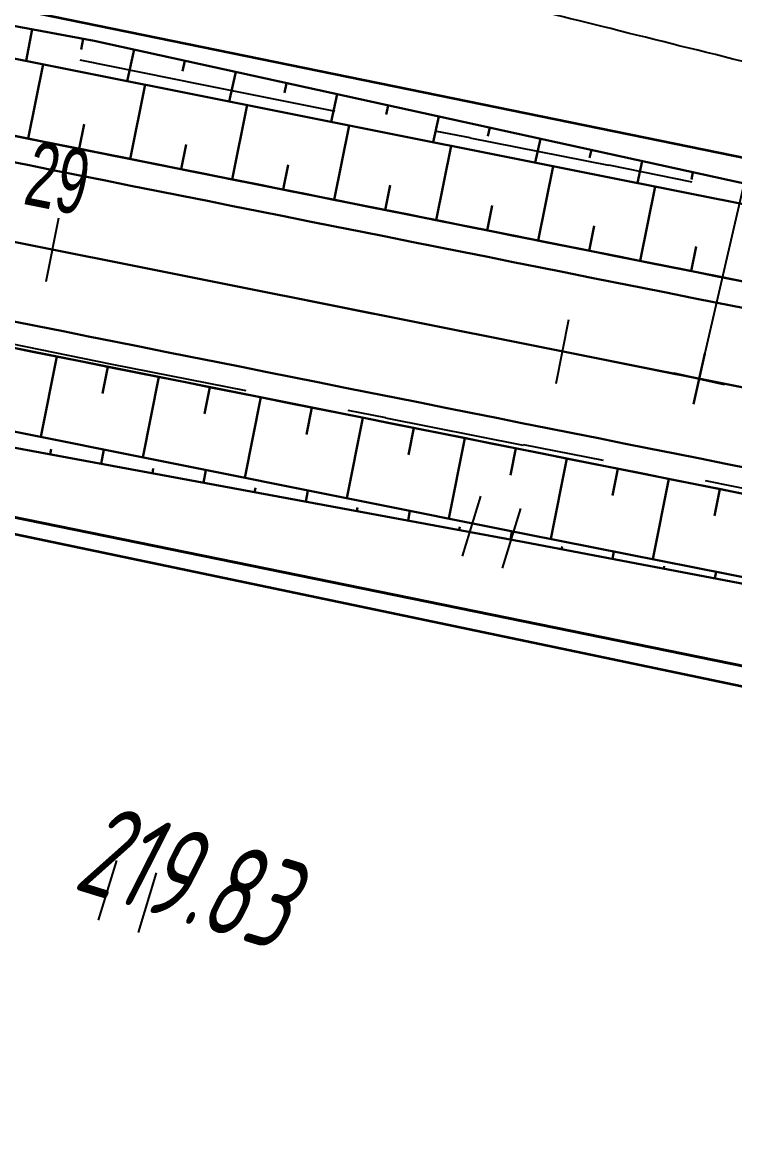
# Model space of a CAD drawing. Header units: millimetres. Extents: x -1799 to 6962, y -1020 to 4121.
# Drawn here: x 943.41 to 970.82, y 3000.51 to 3043.16 of the extents above; entities that cross this region are included whole.
import ezdxf
from ezdxf import colors
from ezdxf.entities.mleader import LeaderData, LeaderLine
from ezdxf.math import Vec2, Vec3

# ---------------------------------------------------------------- set-up
doc = ezdxf.new("R2010")
doc.units = ezdxf.units.MM
doc.linetypes.add('CONTI', pattern=[0])
doc.linetypes.add('STROT', pattern=[1.7, 0.5, -1.2])
for name, color, linetype, lineweight in [('10', 1, 'Continuous', 35), ('КОПИЯ_ОСЬ_13_ОТКОСЫ', 7, 'Continuous', 30), ('КОПИЯ_ОСЬ_ГРАНИЦЫ_ПОЛОС', 7, 'Continuous', 30), ('ОСЬ_ВЕРХ_ПОКРЫТИЯ_ГРАНИЦЫ_ПОЛОС', 7, 'Continuous', 30), ('ОСЬ_ВЕРХ_ПОКРЫТИЯ_ОСЬ', 1, 'Continuous', 30), ('Отметки', 5, 'Continuous', 30)]:
    doc.layers.add(name, color=color, linetype=linetype, lineweight=lineweight)
for name, color, linetype in [('_Ростелеком', 6, 'Continuous'), ('GOR_BDEFAULT', 212, 'CONTI'), ('PI_OTDEFAULT', 172, 'CONTI'), ('SIT_LDEFAULT', 7, 'CONTI'), ('ZAPSKDEFAULT', 7, 'CONTI'), ('КОПИЯ_ОСЬ_ТАНГЕНСЫ', 1, 'Continuous'), ('ОСЬ_ВЕРХ_ПОКРЫТИЯ_ПИКЕТЫ', 1, 'Continuous'), ('ОСЬ_ВЕРХ_ПОКРЫТИЯ_ТАНГЕНСЫ', 1, 'Continuous'), ('разметка', 7, 'Continuous')]:
    doc.layers.add(name, color=color, linetype=linetype)
doc.styles.add('eskd', font='spds.shx', dxfattribs={"width": 1.2, "oblique": 15})
doc.styles.get("Standard").update_dxf_attribs({"font": 'arial.ttf'})
doc.styles.add('STYLE1', font='romand.shx', dxfattribs={"width": 0.9})
doc.styles.add('ГОСТ', font='', dxfattribs={"oblique": 15, "height": 4})
doc.styles.get('ГОСТ').set_extended_font_data('GOST type A')
doc.linetypes.add('кабель_связи_проект.', pattern='A,10,-1,["/",STYLE1,S=3,R=0,X=0,Y=-1.5],-4.1', length=15.1)

# ---------------------------------------------------------------- blocks, each defined once
blk = doc.blocks.new('BL_2011')
at = {"color": 0}
for p, q in [((0, 0), (0, 2.4)), ((1.6, 0), (1.6, 2.4))]:
    blk.add_line(p, q, dxfattribs=at)
blk = doc.blocks.new('_None')
blk = doc.blocks.new('Крест')
at = {"layer": 'Отметки'}
for points in [[(0, 1), (0, -1)], [(-1, 0), (1, 0)]]:
    blk.add_lwpolyline(points, dxfattribs=at)

msp = doc.modelspace()

# ---------------------------------------------------------------- linework, layer by layer
at = {"layer": '10'}
for points in [[(-360.3940356235744, 3343.983480735135), (-65.03403562370477, 3344.8734807348), (87.15596437670501, 3350.8734807348), (108.6359643766864, 3348.193480735098), (148.5759643766305, 3330.113480735024), (255.0959643766491, 3267.823480734986), (280.3259643766305, 3251.413480734837), (314.6459643764629, 3229.093480734539), (366.2559643763325, 3197.31348073521), (410.9159643764815, 3168.513480735396), (446.7359643763139, 3154.31348073521), (486.3459643766491, 3141.693480735098), (517.0159643765746, 3127.883480735508), (586.8459643766491, 3116.463480734651), (604.335964376407, 3112.893480735284), (723.3059643766119, 3088.593480734539), (842.1059643764256, 3064.31348073521), (1030.225964376537, 3025.883480735508), (1104.975964376537, 3010.613480735024)], [(1051.205964376519, 3001.583480734763), (974.5059643763325, 3016.913480734837), (912.2659643765746, 3029.913480734837), (802.7159643762952, 3052.773480735173), (731.245964376556, 3067.833480734763), (636.7759643763511, 3087.133480735508), (493.4559643765188, 3112.213480734651), (494.9859643763139, 3106.723480735359), (485.3159643763884, 3108.343480734539), (431.4659643762952, 3127.803480735433), (399.2859643765933, 3139.153480735061), (370.1459643764629, 3158.463480734651), (256.9559643765188, 3237.543480734726), (178.3259643766305, 3282.643480735284), (135.3159643763884, 3306.773480735173), (116.4659643762952, 3313.343480734539), (93.10596437642562, 3317.06348073521), (-267.6840356236116, 3313.81348073521), (-292.8940356235744, 3314.103480735247), (-344.7340356234254, 3319.753480734688)]]:
    msp.add_lwpolyline(points, dxfattribs=at)
at = {"layer": '_Ростелеком', "linetype": 'кабель_связи_проект.', "lineweight": 40, "ltscale": 0.25}
msp.add_lwpolyline([(493.4811842029831, 3112.575521487196), (557.6835409831929, 3101.612633875956), (635.1283839272601, 3087.421795818408), (695.1710014567743, 3075.203511267354), (745.3445826774205, 3064.915221943905), (777.1910175317698, 3058.434100682301), (806.9050837759951, 3052.19182816), (907.0095179316504, 3031.496213260491), (1005.298825246378, 3011.433074509178), (1187.778510607613, 2973.660002035474)], dxfattribs=at)
at = {"layer": 'GOR_BDEFAULT', "color": 212, "elevation": 220, "flags": 128}
msp.add_lwpolyline([(1029.211700376423, 3051.469216735487), (1028.951700376414, 3051.249215735507), (1028.671700376444, 3050.999215735507), (1028.361700376447, 3050.739212735009), (1028.03170037643, 3050.449212734972), (1027.691700376405, 3050.159211734695), (1027.331700376419, 3049.849213735585), (1026.971700376433, 3049.529213735287), (1026.601700376437, 3049.219216735487), (1026.221700376433, 3048.899216735189), (1025.861700376447, 3048.589211735328), (1025.501700376402, 3048.279213735287), (1025.151700376426, 3047.979210735683), (1024.8117003764, 3047.699212734972), (1024.501700376402, 3047.439217735467), (1024.201700376414, 3047.199212734972), (1023.941700376405, 3046.979210735683), (1023.691700376405, 3046.779213735287), (1023.471700376433, 3046.609215734911), (1023.28170037643, 3046.45921473523), (1023.101700376437, 3046.319214735565), (1022.931700376395, 3046.199212734972), (1022.79170037644, 3046.089211735328), (1022.651700376426, 3045.999215735507), (1022.53170037643, 3045.919213734952), (1022.421700376444, 3045.849213735585), (1022.321700376409, 3045.779213735287), (1022.221700376433, 3045.729210735683), (1022.121700376398, 3045.669213734952), (1022.03170037643, 3045.619217735169), (1021.941700376405, 3045.569214735565), (1021.851700376437, 3045.51921173503), (1021.751700376402, 3045.469216735487), (1021.661700376435, 3045.419213734952), (1021.5617003764, 3045.359215734911), (1021.461700376423, 3045.309212735307), (1021.361700376447, 3045.249215735507), (1021.261700376412, 3045.189217735467), (1021.151700376426, 3045.139214735863), (1021.051700376449, 3045.079216734891), (1020.941700376405, 3045.01921173503), (1020.831700376419, 3044.95921473523), (1020.721700376433, 3044.889214735863), (1020.601700376437, 3044.829216734891), (1020.491700376451, 3044.759217735765), (1020.371700376398, 3044.689217735467), (1020.241700376451, 3044.629212735606), (1020.121700376398, 3044.559212735307), (1020.001700376402, 3044.479210735683), (1019.871700376398, 3044.409211734695), (1019.741700376451, 3044.339211735328), (1019.611700376447, 3044.26921173503), (1019.471700376433, 3044.199212734972), (1019.341700376428, 3044.129212735606), (1019.201700376414, 3044.069214735565), (1019.0617003764, 3043.999215735507), (1018.921700376444, 3043.939217735467), (1018.771700376421, 3043.879212735606), (1018.631700376407, 3043.819214735565), (1018.481700376442, 3043.76921173503), (1018.331700376419, 3043.719216735487), (1018.181700376395, 3043.679215735209), (1018.03170037643, 3043.639214735863), (1017.881700376407, 3043.599213735585), (1017.721700376433, 3043.569214735565), (1017.571700376409, 3043.539216734854), (1017.411700376435, 3043.509217735765), (1017.251700376402, 3043.479210735683), (1017.091700376428, 3043.45921473523), (1016.921700376444, 3043.439217735467), (1016.751700376402, 3043.419213734952), (1016.591700376428, 3043.399216735189), (1016.421700376444, 3043.379212735606), (1016.241700376451, 3043.359215734911), (1016.071700376409, 3043.339211735328), (1015.891700376416, 3043.319214735565), (1015.721700376433, 3043.299218735111), (1015.53170037643, 3043.279213735287), (1015.351700376437, 3043.259217735765), (1015.171700376444, 3043.239212735009), (1014.981700376442, 3043.219216735487), (1014.79170037644, 3043.199212734972), (1014.601700376437, 3043.179215735209), (1014.411700376435, 3043.159211734695), (1014.211700376423, 3043.139214735863), (1014.011700376412, 3043.109215734911), (1013.8117003764, 3043.089211735328), (1013.611700376447, 3043.069214735565), (1013.401700376426, 3043.039216734854), (1013.201700376414, 3043.01921173503), (1012.991700376451, 3042.999215735507), (1012.78170037643, 3042.969216735487), (1012.5617003764, 3042.949212734972), (1012.341700376428, 3042.929215735209), (1012.131700376407, 3042.899216735189), (1011.901700376426, 3042.879212735606), (1011.681700376395, 3042.849213735585), (1011.451700376414, 3042.829216734891), (1011.221700376433, 3042.799218735111), (1010.991700376451, 3042.779213735287), (1010.761700376412, 3042.749215735507), (1010.521700376421, 3042.719216735487), (1010.28170037643, 3042.699212734972), (1010.03170037643, 3042.669213734952), (1009.79170037644, 3042.639214735863), (1009.53170037643, 3042.609215734911), (1009.28170037643, 3042.579216734891), (1009.021700376421, 3042.549218735111), (1008.761700376412, 3042.51921173503), (1008.481700376442, 3042.479210735683), (1008.201700376414, 3042.439217735467), (1007.901700376426, 3042.389214735863), (1007.591700376428, 3042.339211735328), (1007.271700376421, 3042.279213735287), (1006.931700376395, 3042.219216735487), (1006.571700376409, 3042.149216735189), (1006.191700376405, 3042.059212735307), (1005.79170037644, 3041.969216735487), (1005.361700376447, 3041.869217735169), (1004.911700376435, 3041.749215735507), (1004.431700376395, 3041.629212735606), (1003.931700376395, 3041.489212735009), (1003.401700376426, 3041.339211735328), (1002.851700376437, 3041.179215735209), (1002.28170037643, 3041.009217735765), (1001.701700376414, 3040.839211735328), (1001.121700376398, 3040.669213734952), (1000.521700376421, 3040.489212735009), (999.9317003763954, 3040.309212735307), (999.3317003764187, 3040.139214735863), (998.7517003764024, 3039.969216735487), (998.1717003764443, 3039.799218735111), (997.6117003764466, 3039.649216735189), (997.0717003764094, 3039.499215735507), (996.5517003764489, 3039.369217735169), (996.0517003764489, 3039.239212735009), (995.591700376428, 3039.139214735863), (995.1517003764257, 3039.049218735111), (994.7417003764513, 3038.969216735487), (994.3517003764373, 3038.909211734695), (993.981700376442, 3038.849213735585), (993.6417003764163, 3038.809212735307), (993.3117003764, 3038.76921173503), (992.9917003764513, 3038.749215735507), (992.6917003764047, 3038.729210735683), (992.4017003764257, 3038.719216735487), (992.1217003763977, 3038.70921473523), (991.841700376428, 3038.70921473523), (991.5717003764094, 3038.70921473523), (991.3117003764, 3038.719216735487), (991.0417003764396, 3038.719216735487), (990.771700376421, 3038.729210735683), (990.5017003764024, 3038.729210735683), (990.231700376442, 3038.739212735009), (989.9617003764233, 3038.739212735009), (989.6917003764047, 3038.749215735507), (989.411700376435, 3038.749215735507), (989.131700376407, 3038.759217735765), (988.8617003764466, 3038.76921173503), (988.5817003764187, 3038.76921173503), (988.3017003764489, 3038.779213735287), (988.0117003764117, 3038.789216734854), (987.731700376442, 3038.789216734854), (987.4417003764047, 3038.799218735111), (987.1517003764257, 3038.809212735307), (986.8717003763977, 3038.819214735565), (986.5717003764094, 3038.829216734891), (986.2817003764303, 3038.839211735328), (985.9917003764513, 3038.849213735585), (985.6917003764047, 3038.859215734911), (985.4017003764257, 3038.869217735169), (985.1017003764373, 3038.879212735606), (984.8017003764489, 3038.899216735189), (984.5017003764024, 3038.909211734695), (984.201700376414, 3038.929215735209), (983.9017003764257, 3038.949212734972), (983.591700376428, 3038.979210735683), (983.2917003764396, 3039.009217735765), (982.981700376442, 3039.039216734854), (982.6817003763954, 3039.069214735565), (982.3717003763977, 3039.109215734911), (982.0617003764, 3039.149216735189), (981.7517003764024, 3039.199212734972), (981.4417003764047, 3039.249215735507), (981.131700376407, 3039.299218735111), (980.8117003764, 3039.359215734911), (980.5017003764024, 3039.419213734952), (980.1917003764047, 3039.479210735683), (979.8717003763977, 3039.549218735111), (979.5517003764489, 3039.609215734911), (979.2417003764513, 3039.679215735209), (978.9217003764443, 3039.749215735507), (978.6017003764373, 3039.829216734891), (978.2817003764303, 3039.899216735189), (977.9617003764233, 3039.969216735487), (977.6417003764163, 3040.049218735111), (977.3217003764094, 3040.129212735606), (976.9917003764513, 3040.199212734972), (976.6717003764443, 3040.279213735287), (976.3517003764373, 3040.359215734911), (976.021700376421, 3040.439217735467), (975.701700376414, 3040.51921173503), (975.3717003763977, 3040.599213735585), (975.0417003764396, 3040.679215735209), (974.7117003764233, 3040.759217735765), (974.3917003764163, 3040.839211735328), (974.0617003764, 3040.919213734952), (973.731700376442, 3040.999215735507), (973.4017003764257, 3041.079216734891), (973.0717003764094, 3041.159211734695), (972.731700376442, 3041.249215735507), (972.4017003764257, 3041.329216734891), (972.0717003764094, 3041.409211734695), (971.7417003764513, 3041.489212735009), (971.4017003764257, 3041.579216734891), (971.0717003764094, 3041.659211734695), (970.7417003764513, 3041.739212735009), (970.4017003764257, 3041.829216734891), (970.0717003764094, 3041.909211734695), (969.731700376442, 3041.989212735009), (969.3917003764163, 3042.079216734891), (969.0617003764, 3042.159211734695), (968.7217003764326, 3042.239212735009), (968.3917003764163, 3042.329216734891), (968.0517003764489, 3042.409211734695), (967.7117003764233, 3042.489212735009), (967.381700376407, 3042.579216734891), (967.0417003764396, 3042.659211734695), (966.7117003764233, 3042.739212735009), (966.3717003763977, 3042.829216734891), (966.0517003764489, 3042.909211734695), (965.7217003764326, 3042.989212735009), (965.411700376435, 3043.069214735565), (965.1017003764373, 3043.139214735863), (964.7917003764396, 3043.219216735487), (964.5017003764024, 3043.289216734854), (964.2117003764233, 3043.359215734911), (963.9417003764047, 3043.429215735209), (963.6817003763954, 3043.489212735009), (963.4317003763954, 3043.549218735111), (963.1917003764047, 3043.599213735585), (962.9717003764326, 3043.649216735189), (962.7617003764117, 3043.699212734972), (962.5617003764, 3043.749215735507), (962.3717003763977, 3043.789216734854), (962.1917003764047, 3043.829216734891), (962.0117003764117, 3043.869217735169), (961.841700376428, 3043.909211734695), (961.661700376435, 3043.939217735467), (961.4917003764513, 3043.979210735683), (961.3117003764, 3044.01921173503), (961.131700376407, 3044.059212735307), (960.9417003764047, 3044.099213735585), (960.7417003764513, 3044.139214735863), (960.5417003764396, 3044.189217735467), (960.3217003764094, 3044.239212735009), (960.091700376428, 3044.299218735111), (959.841700376428, 3044.349213735585), (959.591700376428, 3044.409211734695), (959.3217003764094, 3044.479210735683), (959.0417003764396, 3044.549218735111), (958.7517003764024, 3044.619217735169), (958.4617003764233, 3044.689217735467), (958.1517003764257, 3044.759217735765), (957.841700376428, 3044.839211735328), (957.5317003764303, 3044.919213734952), (957.2117003764233, 3044.989212735009), (956.8917003764163, 3045.069214735565), (956.5717003764094, 3045.149216735189), (956.2417003764513, 3045.229210735683), (955.9217003764443, 3045.309212735307), (955.591700376428, 3045.399216735189), (955.271700376421, 3045.479210735683), (954.9417003764047, 3045.559212735307), (954.6217003763977, 3045.629212735606), (954.3017003764489, 3045.70921473523), (953.981700376442, 3045.789216734854), (953.661700376435, 3045.869217735169), (953.341700376428, 3045.949212734972), (953.0317003764303, 3046.029213735287), (952.7117003764233, 3046.099213735585), (952.3917003764163, 3046.179215735209), (952.0817003764187, 3046.249215735507), (951.771700376421, 3046.329216734891), (951.451700376414, 3046.399216735189), (951.1417003764163, 3046.479210735683), (950.8317003764187, 3046.549218735111), (950.521700376421, 3046.619217735169), (950.2217003764326, 3046.689217735467), (949.911700376435, 3046.759217735765), (949.6117003764466, 3046.829216734891), (949.3017003764489, 3046.899216735189), (949.0017003764024, 3046.979210735683), (948.701700376414, 3047.049218735111), (948.4017003764257, 3047.119217735169), (948.1017003764373, 3047.189217735467), (947.8117003764, 3047.259217735765), (947.5117003764117, 3047.339211735328), (947.2217003764326, 3047.409211734695), (946.9217003764443, 3047.489212735009), (946.631700376407, 3047.569214735565), (946.341700376428, 3047.649216735189), (946.0517003764489, 3047.729210735683), (945.771700376421, 3047.809212735307), (945.481700376442, 3047.899216735189), (945.201700376414, 3047.979210735683), (944.911700376435, 3048.069214735565), (944.631700376407, 3048.159211734695), (944.3517003764373, 3048.239212735009), (944.0717003764094, 3048.329216734891), (943.7917003764396, 3048.419213734952), (943.5117003764117, 3048.509217735765), (943.2417003764513, 3048.589211735328), (942.9617003764233, 3048.679215735209), (942.6917003764047, 3048.76921173503), (942.411700376435, 3048.859215734911), (942.1417003764163, 3048.939217735467), (941.8717003763977, 3049.029213735287), (941.6017003764373, 3049.109215734911), (941.3317003764187, 3049.199212734972), (941.0617003764, 3049.279213735287), (940.7917003764396, 3049.359215734911), (940.5317003764303, 3049.439217735467), (940.2617003764117, 3049.529213735287), (939.9917003764513, 3049.609215734911), (939.731700376442, 3049.689217735467), (939.4717003764326, 3049.76921173503), (939.201700376414, 3049.849213735585), (938.9417003764047, 3049.929215735209), (938.6817003763954, 3050.009217735765), (938.4217003764443, 3050.079216734891), (938.161700376435, 3050.159211734695), (937.911700376435, 3050.239212735009), (937.6517003764257, 3050.319214735565), (937.3917003764163, 3050.389214735863), (937.1417003764163, 3050.469216735487), (936.881700376407, 3050.549218735111), (936.631700376407, 3050.619217735169), (936.381700376407, 3050.699212734972), (936.1217003763977, 3050.779213735287), (935.8717003763977, 3050.849213735585), (935.6217003763977, 3050.929215735209), (935.3717003763977, 3050.999215735507), (935.1217003763977, 3051.069214735565), (934.8717003763977, 3051.149216735189), (934.631700376407, 3051.219216735487), (934.381700376407, 3051.289216734854), (934.131700376407, 3051.359215734911), (933.8917003764163, 3051.429215735209), (933.6417003764163, 3051.499215735507), (933.4017003764257, 3051.569214735565), (933.1517003764257, 3051.639214735863), (932.911700376435, 3051.70921473523), (932.661700376435, 3051.76921173503), (932.411700376435, 3051.829216734891), (932.1717003764443, 3051.889214735863), (931.9217003764443, 3051.949212734972), (931.6717003764443, 3051.999215735507), (931.4217003764443, 3052.059212735307), (931.1717003764443, 3052.109215734911), (930.9217003764443, 3052.149216735189), (930.6717003764443, 3052.199212734972), (930.411700376435, 3052.239212735009), (930.161700376435, 3052.279213735287), (929.9017003764257, 3052.319214735565), (929.6517003764257, 3052.349213735585), (929.3917003764163, 3052.389214735863), (929.131700376407, 3052.419213734952), (928.8717003763977, 3052.449212734972), (928.6117003764466, 3052.489212735009), (928.341700376428, 3052.51921173503), (928.0817003764187, 3052.559212735307), (927.8117003764, 3052.599213735585), (927.5517003764489, 3052.639214735863), (927.2817003764303, 3052.679215735209), (927.0117003764117, 3052.719216735487), (926.7517003764024, 3052.76921173503), (926.481700376442, 3052.819214735565), (926.2117003764233, 3052.869217735169), (925.9417003764047, 3052.929215735209), (925.661700376435, 3052.989212735009), (925.3917003764163, 3053.049218735111), (925.1217003763977, 3053.109215734911), (924.8517003764373, 3053.179215735209), (924.5817003764187, 3053.239212735009), (924.3117003764, 3053.309212735307), (924.0417003764396, 3053.379212735606), (923.7617003764117, 3053.439217735467), (923.4917003764513, 3053.509217735765), (923.2217003764326, 3053.579216734891), (922.951700376414, 3053.649216735189), (922.6917003764047, 3053.719216735487), (922.4217003764443, 3053.789216734854), (922.1517003764257, 3053.849213735585), (921.8917003764163, 3053.919213734952), (921.6217003763977, 3053.989212735009), (921.3617003764466, 3054.059212735307), (921.091700376428, 3054.119217735169), (920.8317003764187, 3054.189217735467), (920.5717003764094, 3054.259217735765), (920.3117003764, 3054.329216734891), (920.0517003764489, 3054.389214735863), (919.7917003764396, 3054.45921473523), (919.5317003764303, 3054.51921173503), (919.271700376421, 3054.589211735328), (919.0117003764117, 3054.659211734695), (918.7617003764117, 3054.719216735487), (918.5017003764024, 3054.789216734854), (918.2417003764513, 3054.859215734911), (917.9917003764513, 3054.919213734952), (917.731700376442, 3054.979210735683), (917.481700376442, 3055.049218735111), (917.231700376442, 3055.109215734911), (916.9717003764326, 3055.169213734952), (916.7217003764326, 3055.229210735683), (916.4617003764233, 3055.289216734854), (916.2117003764233, 3055.349213735585), (915.951700376414, 3055.409211734695), (915.701700376414, 3055.45921473523), (915.4417003764047, 3055.509217735765), (915.1817003763954, 3055.569214735565), (914.9217003764443, 3055.609215734911), (914.661700376435, 3055.659211734695), (914.4017003764257, 3055.699212734972), (914.1417003764163, 3055.749215735507), (913.881700376407, 3055.789216734854), (913.6217003763977, 3055.829216734891), (913.3517003764373, 3055.869217735169), (913.091700376428, 3055.899216735189), (912.8217003764094, 3055.939217735467), (912.5517003764489, 3055.979210735683), (912.2917003764396, 3056.009217735765), (912.021700376421, 3056.039216734854), (911.7417003764513, 3056.079216734891), (911.4717003764326, 3056.109215734911), (911.201700376414, 3056.139214735863), (910.9217003764443, 3056.179215735209), (910.6517003764257, 3056.20921473523), (910.3717003763977, 3056.239212735009), (910.091700376428, 3056.279213735287), (909.8117003764, 3056.309212735307), (909.5317003764303, 3056.349213735585), (909.2417003764513, 3056.379212735606), (908.9617003764233, 3056.409211734695), (908.6717003764443, 3056.449212734972), (908.381700376407, 3056.479210735683), (908.1017003764373, 3056.509217735765), (907.8117003764, 3056.549218735111), (907.5117003764117, 3056.579216734891), (907.2217003764326, 3056.619217735169), (906.9317003763954, 3056.649216735189), (906.631700376407, 3056.689217735467), (906.341700376428, 3056.719216735487), (906.0417003764396, 3056.759217735765), (905.7417003764513, 3056.799218735111), (905.4317003763954, 3056.839211735328), (905.1217003763977, 3056.889214735863), (904.8117003764, 3056.929215735209), (904.4917003764513, 3056.989212735009), (904.1717003764443, 3057.039216734854), (903.841700376428, 3057.109215734911), (903.5117003764117, 3057.169213734952), (903.1717003764443, 3057.249215735507), (902.8217003764094, 3057.329216734891), (902.4617003764233, 3057.419213734952), (902.091700376428, 3057.509217735765), (901.7217003764326, 3057.619217735169), (901.341700376428, 3057.729210735683), (900.951700376414, 3057.849213735585), (900.5617003764, 3057.979210735683), (900.1717003764443, 3058.099213735585), (899.771700376421, 3058.229210735683), (899.381700376407, 3058.359215734911), (898.981700376442, 3058.499215735507), (898.591700376428, 3058.629212735606), (898.2117003764233, 3058.749215735507), (897.8217003764094, 3058.879212735606), (897.451700376414, 3058.999215735507), (897.0817003764187, 3059.109215734911), (896.731700376442, 3059.20921473523), (896.381700376407, 3059.309212735307), (896.0517003764489, 3059.399216735189), (895.731700376442, 3059.469216735487), (895.4217003764443, 3059.539216734854), (895.1217003763977, 3059.599213735585), (894.8317003764187, 3059.659211734695), (894.5517003764489, 3059.699212734972), (894.2817003764303, 3059.739212735009), (894.0117003764117, 3059.779213735287), (893.7517003764024, 3059.809212735307), (893.4917003764513, 3059.839211735328), (893.231700376442, 3059.859215734911), (892.981700376442, 3059.879212735606), (892.731700376442, 3059.899216735189), (892.481700376442, 3059.919213734952), (892.231700376442, 3059.939217735467), (891.981700376442, 3059.949212734972), (891.731700376442, 3059.969216735487), (891.481700376442, 3059.989212735009), (891.2217003764326, 3060.009217735765), (890.9717003764326, 3060.029213735287), (890.7117003764233, 3060.039216734854), (890.451700376414, 3060.059212735307), (890.201700376414, 3060.079216734891), (889.9417003764047, 3060.099213735585), (889.6817003763954, 3060.119217735169), (889.411700376435, 3060.139214735863), (889.1517003764257, 3060.149216735189), (888.8917003764163, 3060.169213734952), (888.6217003763977, 3060.189217735467), (888.3617003764466, 3060.20921473523), (888.091700376428, 3060.229210735683), (887.8317003764187, 3060.249215735507), (887.5617003764, 3060.26921173503), (887.2917003764396, 3060.289216734854), (887.021700376421, 3060.309212735307), (886.7517003764024, 3060.329216734891), (886.4717003764326, 3060.349213735585), (886.201700376414, 3060.369217735169), (885.9317003763954, 3060.389214735863), (885.6517003764257, 3060.409211734695), (885.3717003763977, 3060.429215735209), (885.1017003764373, 3060.449212734972), (884.8217003764094, 3060.469216735487), (884.5417003764396, 3060.489212735009), (884.2617003764117, 3060.509217735765), (883.981700376442, 3060.529213735287), (883.701700376414, 3060.559212735307), (883.4217003764443, 3060.579216734891), (883.131700376407, 3060.599213735585), (882.8517003764373, 3060.629212735606), (882.5717003764094, 3060.659211734695), (882.2917003764396, 3060.699212734972), (882.0117003764117, 3060.729210735683), (881.7417003764513, 3060.779213735287), (881.4617003764233, 3060.829216734891), (881.1917003764047, 3060.879212735606), (880.911700376435, 3060.939217735467), (880.6517003764257, 3061.009217735765), (880.381700376407, 3061.089211735328), (880.1217003763977, 3061.179215735209), (879.8617003764466, 3061.26921173503), (879.6017003764373, 3061.369217735169), (879.3517003764373, 3061.479210735683), (879.1017003764373, 3061.599213735585), (878.8517003764373, 3061.719216735487), (878.6117003764466, 3061.849213735585), (878.3717003763977, 3061.989212735009), (878.131700376407, 3062.119217735169), (877.9017003764257, 3062.26921173503), (877.6717003764443, 3062.409211734695), (877.4417003764047, 3062.549218735111), (877.2217003764326, 3062.699212734972), (877.0017003764024, 3062.839211735328), (876.7817003764303, 3062.989212735009), (876.5717003764094, 3063.129212735606), (876.3617003764466, 3063.279213735287), (876.1517003764257, 3063.419213734952), (875.951700376414, 3063.549218735111), (875.7517003764024, 3063.689217735467), (875.5517003764489, 3063.819214735565), (875.3617003764466, 3063.949212734972), (875.161700376435, 3064.079216734891), (874.9717003764326, 3064.20921473523), (874.7917003764396, 3064.339211735328), (874.6017003764373, 3064.45921473523), (874.4217003764443, 3064.579216734891), (874.2417003764513, 3064.699212734972), (874.0717003764094, 3064.819214735565), (873.8917003764163, 3064.939217735467), (873.7217003764326, 3065.059212735307), (873.5517003764489, 3065.169213734952), (873.381700376407, 3065.279213735287), (873.2117003764233, 3065.399216735189), (873.021700376421, 3065.51921173503), (872.8217003764094, 3065.649216735189), (872.591700376428, 3065.779213735287), (872.3517003764373, 3065.919213734952), (872.0817003764187, 3066.079216734891), (871.771700376421, 3066.239212735009), (871.4317003763954, 3066.429215735209), (871.0517003764489, 3066.629212735606), (870.631700376407, 3066.839211735328), (870.1517003764257, 3067.079216734891), (869.631700376407, 3067.339211735328), (869.0417003764396, 3067.629212735606), (868.4017003764257, 3067.939217735467), (867.701700376414, 3068.26921173503), (866.9617003764233, 3068.619217735169), (866.1817003763954, 3068.989212735009), (865.3717003763977, 3069.369217735169), (864.5417003764396, 3069.759217735765), (863.701700376414, 3070.149216735189), (862.8517003764373, 3070.539216734854), (862.0117003764117, 3070.939217735467), (861.1817003763954, 3071.319214735565), (860.3717003763977, 3071.699212734972), (859.591700376428, 3072.059212735307), (858.841700376428, 3072.409211734695), (858.1517003764257, 3072.729210735683), (857.5017003764024, 3073.039216734854), (856.911700376435, 3073.309212735307), (856.3917003764163, 3073.559212735307), (855.911700376435, 3073.789216734854), (855.4917003764513, 3073.999215735507), (855.1117003764466, 3074.179215735209), (854.771700376421, 3074.349213735585), (854.4717003764326, 3074.499215735507), (854.2117003764233, 3074.629212735606), (853.9717003764326, 3074.749215735507), (853.7617003764117, 3074.859215734911), (853.5817003764187, 3074.95921473523), (853.411700376435, 3075.049218735111), (853.2617003764117, 3075.129212735606), (853.1117003764466, 3075.20921473523), (852.981700376442, 3075.289216734854), (852.841700376428, 3075.359215734911), (852.7117003764233, 3075.429215735209), (852.591700376428, 3075.499215735507), (852.4617003764233, 3075.569214735565), (852.341700376428, 3075.639214735863), (852.2217003764326, 3075.70921473523), (852.1017003764373, 3075.779213735287), (851.9917003764513, 3075.839211735328), (851.8717003763977, 3075.899216735189), (851.7617003764117, 3075.969216735487), (851.6517003764257, 3076.029213735287), (851.5517003764489, 3076.089211735328), (851.4417003764047, 3076.139214735863), (851.341700376428, 3076.199212734972), (851.2417003764513, 3076.259217735765), (851.1417003764163, 3076.309212735307), (851.0417003764396, 3076.369217735169), (850.951700376414, 3076.419213734952), (850.8517003764373, 3076.469216735487), (850.7517003764024, 3076.51921173503), (850.661700376435, 3076.569214735565), (850.5617003764, 3076.619217735169), (850.4617003764233, 3076.669213734952), (850.3617003764466, 3076.70921473523), (850.2517003764024, 3076.759217735765), (850.1417003764163, 3076.799218735111), (850.0317003764303, 3076.839211735328), (849.911700376435, 3076.879212735606), (849.7917003764396, 3076.919213734952), (849.661700376435, 3076.95921473523), (849.5317003764303, 3076.999215735507), (849.381700376407, 3077.029213735287), (849.2217003764326, 3077.069214735565), (849.0317003764303, 3077.119217735169), (848.8217003764094, 3077.169213734952), (848.5617003764, 3077.229210735683), (848.271700376421, 3077.299218735111), (847.9317003763954, 3077.389214735863), (847.5417003764396, 3077.489212735009), (847.091700376428, 3077.609215734911), (846.5817003764187, 3077.749215735507), (846.0017003764024, 3077.909211734695), (845.341700376428, 3078.099213735585), (844.6017003764373, 3078.309212735307), (843.771700376421, 3078.549218735111)], dxfattribs=at)
at = {"layer": 'SIT_LDEFAULT', "color": 7}
for p, q in [((950.3317003764187, 3040.749215735507), (945.6417003764163, 3041.699212734972)), ((955.4017003764257, 3039.739212735009), (950.3317003764187, 3040.749215735507)), ((955.4417003764047, 3039.729210735683), (955.4017003764257, 3039.739212735009)), ((960.6417003764163, 3038.70921473523), (959.3617003764466, 3038.95921473523)), ((965.9717003764326, 3037.649216735189), (960.6417003764163, 3038.699212734972)), ((969.1817003763954, 3037.009217735765), (965.9717003764326, 3037.659211734695)), ((942.201700376414, 3030.95921473523), (946.8617003764466, 3030.01921173503)), ((946.8617003764466, 3030.01921173503), (952.0117003764117, 3028.999215735507)), ((955.9417003764047, 3028.239212735009), (957.381700376407, 3027.95921473523)), ((957.381700376407, 3027.949212734972), (962.6817003763954, 3026.899216735189)), ((962.6817003763954, 3026.919213734952), (965.7517003764024, 3026.319214735565)), ((969.6817003763954, 3025.539216734854), (973.161700376435, 3024.839211735328))]:
    msp.add_line(p, q, dxfattribs=at)
at = {"layer": 'КОПИЯ_ОСЬ_13_ОТКОСЫ'}
for points in [[(520.0653877428067, 3126.206670750317), (534.0077705553067, 3123.146429051098), (534.6918525865567, 3122.998479832348), (544.4774971178067, 3120.936590183911), (553.5824775865567, 3119.040227879223), (573.1791572740567, 3115.042913426098), (592.7973213365567, 3111.153448094067), (671.3224678209317, 3095.858465183911), (730.1769600084317, 3084.189153660473), (788.9923896959317, 3072.324712742505), (808.6273994615567, 3068.519597996411), (828.2555732896817, 3064.680120457348), (965.5485420396817, 3037.283330906567), (985.1554756334317, 3033.337041844067), (1004.739948289682, 3029.278936375317), (1024.352497117807, 3025.361028660473), (1044.014606492807, 3021.691228855786)], [(520.0655502244863, 3126.206699765672), (534.0076888963613, 3123.146397031297), (534.6918929979238, 3122.998508847703), (544.4776595994863, 3120.936619199266), (553.5825179979238, 3119.040256894578), (573.1791976854238, 3115.042942441453), (592.7973617479238, 3111.153477109422), (671.3226303026113, 3095.858494199266), (730.1768783494863, 3084.189182675828), (788.9923080369863, 3072.324680722703), (808.6273178026113, 3068.51956597661), (828.2554916307363, 3064.680149472703), (965.5487045213613, 3037.283359921922), (985.1555160447988, 3033.337009824266), (1004.739988701049, 3029.278904355516), (1024.352415458861, 3025.361057675828), (1044.014524833861, 3021.691257871141)], [(523.4262275865567, 3122.709966648755), (534.1881904771817, 3120.47730063313), (1129.352252977182, 3001.581365574536)], [(522.3180540245176, 3114.697823174683), (1120.309509102643, 2995.231819756714)], [(526.9541103197062, 3109.806471138646), (536.8031551195108, 3108.04428699558), (541.7209789110148, 3107.137235909154), (550.8629314256632, 3105.426227837254), (570.5067760301554, 3101.665241509129), (590.1288768602335, 3097.795404701878), (668.5655528856241, 3082.057171135594), (805.8849803758585, 3054.791801720311), (825.5090343309366, 3050.931770592381), (962.7918102098429, 3023.483024864842), (982.4102184129679, 3019.594558983495), (992.2330333543741, 3017.718986778905), (1002.050904448124, 3015.817878990819), (1021.681458647343, 3011.990211754491), (1041.335450346562, 3008.280212670018)], [(730.3218978807363, 3084.914829648485), (789.1166976854238, 3072.947361386766), (808.7475570604238, 3069.121677793016), (848.0319808885488, 3061.58304253911), (867.6955551072988, 3057.921116269578), (887.3153060838613, 3054.039463437547), (906.8793929979238, 3049.879368222703), (926.5197738572988, 3046.100742734422), (946.1833480760488, 3042.438816464891), (985.2618392869863, 3033.869541562547), (1004.841184990111, 3029.785923398485), (1024.437132255736, 3025.784641660203), (1044.092893974486, 3022.083469785203)], [(766.5299083543741, 3061.976440697362), (786.1896068407023, 3058.294883995702), (805.7145702196085, 3053.938659935643), (815.5303050828898, 3052.027527123143), (825.3417369676554, 3050.09431484287), (844.9601146532023, 3046.205848961522), (884.1716014696085, 3038.302414208104), (903.7649242235148, 3034.288421898534), (913.582368071171, 3032.384857445409), (933.231049711796, 3028.647888451268), (943.061616118046, 3026.811554222752), (962.7293712449991, 3023.170204430272), (972.5541393114054, 3021.304687767674), (982.3745738817179, 3019.416084557225), (1002.010560209843, 3015.61586788242), (1021.630128080937, 3011.733284264256), (1041.292603666874, 3008.065460472752)], [(943.7947982713613, 3042.883640683641), (943.5687240526113, 3041.66946832036)], [(945.7609847947988, 3042.517429746141), (945.6856674119863, 3042.112705625047)], [(947.7172836229238, 3042.102451718797), (947.4523910447988, 3040.894443906297)], [(949.6708969041738, 3041.674045957078), (949.5826400682363, 3041.271397031297)], [(943.6459541490567, 3038.67993735188), (944.2172432115567, 3041.540044773755)], [(951.6245101854238, 3041.24564019536), (951.3758529588613, 3040.111545957078)], [(947.5683174303067, 3037.896368015942), (948.1398506334317, 3040.757268894848)], [(953.5781234666738, 3040.817234433641), (953.4951156541738, 3040.439243710985)], [(955.5316146776113, 3040.388889707078), (955.2991928026113, 3039.32864800786)], [(951.4909248521817, 3037.112737644848), (952.0624580553067, 3039.974493015942)], [(957.4852279588613, 3039.96048394536), (957.4077133104238, 3039.607090390672)], [(959.4388412401113, 3039.532078183641), (959.2225326463613, 3038.545750058641)], [(945.6071357896817, 3038.288152683911), (945.7975654771817, 3039.241521824536)], [(955.4132881334317, 3036.329168308911), (955.9853096178067, 3039.191717137036)], [(961.3924545213613, 3039.103733457078), (961.3203109666738, 3038.77493707036)], [(963.3459457322988, 3038.67532769536), (963.1458724901113, 3037.762852109422)], [(949.5294990709317, 3037.504583347973), (949.7201728990567, 3038.458196629223)], [(959.3358955553067, 3035.545537937817), (959.9079170396817, 3038.409002293286)], [(965.2995590135488, 3038.246921933641), (965.2329086229238, 3037.942783750047)], [(967.2531722947988, 3037.818516171922), (967.0687240526113, 3036.977390683641)], [(953.4521064928067, 3036.72095297688), (953.6425361803067, 3037.674871433911)], [(963.2582588365567, 3034.76196860188), (963.8305244615567, 3037.62622641438)], [(969.2067855760488, 3037.39017144536), (969.1452621385488, 3037.109775937547)], [(957.3744697740567, 3035.937383640942), (957.5651436021817, 3036.891546238598)], [(967.1808662584317, 3033.978399265942), (967.7523994615567, 3036.839788426098)], [(961.2970771959317, 3035.153753269848), (961.4877510240567, 3036.108221043286)], [(965.2196846178067, 3034.370183933911), (965.4103584459317, 3035.324895847973)], [(969.1420478990567, 3033.586553562817), (969.3327217271817, 3034.540410984692)], [(944.7457883995176, 3030.305733330933), (944.1283567588926, 3027.214668877808)], [(946.7069700401426, 3029.913887627808), (946.5011594932676, 3028.883553155151)], [(948.6683958213926, 3029.522102959839), (948.0507200401426, 3026.430428155151)], [(950.6295774620176, 3029.130257256714), (950.4237669151426, 3028.099739678589)], [(952.5907591026426, 3028.738472588745), (951.9730833213926, 3025.646187432495)], [(954.5521848838926, 3028.34662688562), (954.3461301963926, 3027.31586516687)], [(956.5133665245176, 3027.954842217651), (955.8954466026426, 3024.861946709839)], [(958.4745481651426, 3027.562996514526), (958.2684934776426, 3026.532051690308)], [(960.4357298057676, 3027.171211846558), (959.8178098838926, 3024.077644952026)], [(944.4865123582804, 3026.547745018651), (944.5236827684366, 3026.748436241795)], [(946.4530956102335, 3026.183647423436), (946.5541698289835, 3026.729629784276)], [(962.3971555870176, 3026.779366143433), (962.1911008995176, 3025.748177178589)], [(964.3583372276426, 3026.387581475464), (963.7404173057676, 3023.294991143433)], [(948.4196788621866, 3025.819549828221), (948.4533702684366, 3026.00154140537)], [(950.3862621141398, 3025.455452233006), (950.4769603563273, 3025.94530513828)], [(966.3195188682676, 3025.995735772339), (966.1137083213926, 3024.964913018433)], [(968.2807005088926, 3025.60395110437), (967.6642454307676, 3022.517281182495)], [(952.3528453660929, 3025.091347008397), (952.3830577684366, 3025.254631310155)], [(954.3193981004679, 3024.727249413182), (954.3997203660929, 3025.160972862889)], [(970.2421262901426, 3025.212105401245), (970.0365598838926, 3024.183235772339)], [(956.285981352421, 3024.363151817967), (956.3127452684366, 3024.507728844334)], [(958.2525646043741, 3023.999054222752), (958.3224803758585, 3024.376640587499)], [(960.2191478563273, 3023.634956627538), (960.2424632860148, 3023.76081874912)], [(962.1857311082804, 3023.270851402928), (962.2452403856241, 3023.592315941502)], [(964.1513683153116, 3022.90168026035), (964.1715709520304, 3023.008758812596)], [(966.1164562059366, 3022.529770165135), (966.1702281785929, 3022.813415795018)], [(968.0814220262491, 3022.156929283788), (968.0993663621866, 3022.251472740819)], [(970.0462047410929, 3021.783172875096), (970.0942394090616, 3022.035644798924)]]:
    msp.add_lwpolyline(points, dxfattribs=at)
at = {"layer": 'КОПИЯ_ОСЬ_ГРАНИЦЫ_ПОЛОС'}
for points in [[(942.8922885826996, 3038.832634441008), (943.8723947363706, 3038.636843719904), (944.8525008900997, 3038.441052999732), (945.8326070438288, 3038.24526227956), (946.8127131974998, 3038.049471559388), (947.7928193511707, 3037.853680837353), (948.7729255048707, 3037.657890116249), (949.7530316585999, 3037.462099396077), (950.7331378122999, 3037.266308674974), (951.7132439659708, 3037.070517954801), (952.6933501196709, 3036.874727234629), (953.6734562734291, 3036.678936513526), (954.6535624271, 3036.483145792422), (955.633668580771, 3036.287355073181), (956.6137747345292, 3036.091564349284), (957.5938808882001, 3035.89577362818), (958.5739870419002, 3035.699982908008), (959.5540931955711, 3035.504192186904), (960.5341993493003, 3035.308401465801), (961.5143055030294, 3035.112610745628), (962.4944116566712, 3034.916820024525), (963.4745178104004, 3034.721029303421), (964.4546239641004, 3034.525238583249), (965.4347301178877, 3034.329447863077), (966.4148362715296, 3034.133657141973), (967.3949424252005, 3033.93786642087), (968.3750485789296, 3033.742075700698), (969.3551547326588, 3033.546284979594), (970.3352608863297, 3033.35049425849), (971.3153670400006, 3033.154703537387)], [(942.8331260370414, 3030.686390600552), (943.8131163329908, 3030.490623024677), (944.7931066280671, 3030.294855448802), (945.7730969195636, 3030.099087871996), (946.7530872154839, 3029.903320296121), (947.7330775106475, 3029.707552720246), (948.7130678020858, 3029.51178514344), (949.6930580971039, 3029.316017566633), (950.6730483921801, 3029.120249990759), (951.6530386863542, 3028.924482414884), (952.6330289805283, 3028.728714839009), (953.6130192746732, 3028.532947263134), (954.5930095670428, 3028.337179685396), (955.5729998639235, 3028.141412109521), (956.5529901571663, 3027.945644534578), (957.532980449565, 3027.74987695684), (958.512970747377, 3027.554109381897), (959.4929610397467, 3027.358341806953), (960.4729513321163, 3027.162574229215), (961.4529416279784, 3026.96680665334), (962.4329319213375, 3026.771039076534), (963.4129222163847, 3026.575271500659), (964.3929125105587, 3026.379503924784), (965.3729028056641, 3026.183736348909), (966.3528930971606, 3025.987968772103), (967.3328833939831, 3025.792201196228), (968.3128736862946, 3025.596433620353), (969.292863981429, 3025.400666044478), (970.272854275574, 3025.204898468603), (971.2528445706212, 3025.009130892729)]]:
    msp.add_lwpolyline(points, dxfattribs=at)
at = {"layer": 'КОПИЯ_ОСЬ_ТАНГЕНСЫ'}
msp.add_line((430.5117003758587, 3137.109214735602), (1323.411700375853, 2958.73921473549), dxfattribs=at)
at = {"layer": 'ОСЬ_ВЕРХ_ПОКРЫТИЯ_ГРАНИЦЫ_ПОЛОС', "linetype": 'Continuous'}
for points in [[(942.6053119778608, 3038.889962269378), (943.5847293144998, 3038.694309149322), (944.5641466511388, 3038.498656029266), (945.5435639878069, 3038.303002911073), (946.522981324475, 3038.107349791017), (947.502398661085, 3037.911696670962), (948.481815997724, 3037.716043551837), (949.4612333344212, 3037.520390433644), (950.4406506710602, 3037.324737313588), (951.4200680076992, 3037.129084193532), (952.3994853443382, 3036.933431076271), (953.3789026810064, 3036.737777956215), (954.3583200176163, 3036.542124836159), (955.3377373542844, 3036.346471716103), (956.3171546909234, 3036.150818596047), (957.2965720275624, 3035.955165476923), (958.2759893642597, 3035.759512359661), (959.2554067008987, 3035.563859239605), (960.2348240375377, 3035.368206120481), (961.2142413742058, 3035.172553000425), (962.1936587108157, 3034.976899881301), (963.1730760474838, 3034.781246761245), (964.1524933841229, 3034.585593641189), (965.131910720791, 3034.389940521133), (966.1113280574591, 3034.194287402009), (967.0907453940981, 3033.998634283816), (968.0701627307371, 3033.80298116376), (969.0495800674053, 3033.607328043704), (970.0289974040152, 3033.411674925511), (971.0084147406542, 3033.216021805455)], [(971.1197327771315, 3032.174026576256), (970.1396266234606, 3032.369817295496), (969.1595204697605, 3032.565608017531), (968.1794143160605, 3032.761398736772), (967.1993081623314, 3032.957189456944), (966.2192020086604, 3033.152980178048), (965.2390958549604, 3033.348770899152), (964.2589897012604, 3033.544561622118), (963.2788835475312, 3033.740352340427), (962.2987773938312, 3033.936143063394), (961.3186712401894, 3034.131933783566), (960.3385650864311, 3034.327724503738), (959.3584589327311, 3034.523515224842), (958.3783527790602, 3034.719305945945), (957.3982466253892, 3034.915096667049), (956.4181404716892, 3035.110887387221), (955.4380343179309, 3035.306678108324), (954.45792816426, 3035.502468829428), (953.4778220105891, 3035.6982595496), (952.4977158568308, 3035.894050272566), (951.5176097031599, 3036.089840990876), (950.5375035494599, 3036.285631712911), (949.5573973957307, 3036.481422433083), (948.5772912420307, 3036.677213153255), (947.5971850883307, 3036.873003874359), (946.6170789346306, 3037.068794595462), (945.6369727809306, 3037.264585317497), (944.6568666272306, 3037.460376038601), (943.6767604735014, 3037.656166758773), (942.6966543198305, 3037.851957478014)]]:
    msp.add_lwpolyline(points, dxfattribs=at)
at = {"layer": 'ОСЬ_ВЕРХ_ПОКРЫТИЯ_ГРАНИЦЫ_ПОЛОС', "linetype": 'Continuous', "lineweight": 30}
for points in [[(971.4489990439124, 3025.989703935024), (970.4690087497675, 3026.185471510899), (969.4890184555352, 3026.381239086774), (968.5090281614484, 3026.577006663581), (967.5290378672162, 3026.772774238524), (966.5490475730421, 3026.968541816262), (965.5690572788972, 3027.164309391205), (964.5890669847522, 3027.360076966149), (963.609076690549, 3027.555844544818), (962.6290863963168, 3027.751612119761), (961.6490961022591, 3027.947379695636), (960.669105808056, 3028.143147272443), (959.6891155138237, 3028.338914847386), (958.7091252196788, 3028.534682423261), (957.7291349255338, 3028.730450000999), (956.7491446313597, 3028.926217575942), (955.7691543371857, 3029.121985151817), (954.7891640430407, 3029.317752729555), (953.8091737488667, 3029.513520304498), (952.8291834547217, 3029.709287881305), (951.8491931604894, 3029.905055458111), (950.8692028663736, 3030.100823032123), (949.8892125721704, 3030.296590607998), (948.9092222779964, 3030.492358185736), (947.9292319838514, 3030.688125762542), (946.9492416897356, 3030.883893338417), (945.9692513955033, 3031.079660914292), (944.9892611013292, 3031.275428491098), (944.0092708071552, 3031.471196066973), (943.0292805130102, 3031.666963643779)], [(971.2531046746681, 3025.009078932379), (970.2731143813962, 3025.204846508254), (969.2931240871931, 3025.400614084129), (968.313133792175, 3025.596381660936), (967.3331434997763, 3025.792149234948), (966.3531532028956, 3025.987916813617), (965.3731629114282, 3026.183684387629), (964.3931726172832, 3026.379451962573), (963.4131823195003, 3026.575219542173), (962.4331920288769, 3026.770987116185), (961.4532017338879, 3026.966754692991), (960.4732114388116, 3027.162522269798), (959.4932211463838, 3027.35828984381), (958.5132308513075, 3027.554057420616), (957.5332405553872, 3027.749824998354), (956.5532502638907, 3027.945592572366), (955.5732599688145, 3028.141360149172), (954.5932696728942, 3028.33712772691), (953.6132793813977, 3028.532895300922), (952.6332890854483, 3028.72866287866), (951.6532987912451, 3028.924430455466), (950.6733084998068, 3029.120198028547), (949.6933182038283, 3029.315965605353), (948.7133279078498, 3029.511733183091), (947.733337614578, 3029.707500759897), (946.7533473213643, 3029.903268335772), (945.7733570271612, 3030.099035911647), (944.7933667320849, 3030.294803488453), (943.813376438784, 3030.490571064328), (942.8333861437368, 3030.686338641134)]]:
    msp.add_lwpolyline(points, dxfattribs=at)
at = {"layer": 'ОСЬ_ВЕРХ_ПОКРЫТИЯ_ОСЬ'}
msp.add_lwpolyline([(524.6772091671392, 3118.302698924591), (533.4049946424293, 3116.5547552243), (533.4049946424293, 3116.5547552243), (1120.983679200765, 2999.177210184199)], dxfattribs=at)
at = {"layer": 'ОСЬ_ВЕРХ_ПОКРЫТИЯ_ПИКЕТЫ'}
for p, q in [((944.3359008793577, 3033.190523032484), (944.8256368011153, 3035.64208553863)), ((944.3359008793577, 3033.190523032484), (944.8256368011153, 3035.64208553863)), ((963.9484009375246, 3029.272635656794), (964.4381368592822, 3031.724198164803))]:
    msp.add_line(p, q, dxfattribs=at)
at = {"layer": 'ОСЬ_ВЕРХ_ПОКРЫТИЯ_ТАНГЕНСЫ'}
msp.add_line((430.5117003758587, 3137.109214735602), (1323.411700375853, 2958.73921473549), dxfattribs=at)
at = {"layer": 'разметка', "linetype": 'STROT', "lineweight": 30, "ltscale": 7}
msp.add_lwpolyline([(-644.7124232890401, 3539.457382372965), (-644.7124232894766, 3539.457382372034, 0.01084846444656764), (-599.217755925978, 3492.376214609866, 0.02603899819469037), (-521.3010764214469, 3423.363421098714, 0.004470650870625068), (-497.6532553043126, 3404.903666046833, 0.01259738339602268), (-469.1451880489385, 3383.510186199484, 0.1220527855261428), (-334.3334549109477, 3332.010778702249, 0.03627877827300437), (-244.4451578576318, 3330.033961519052), (-14.07161898488084, 3336.486587619794, -0.03749816416396387), (75.81667809774262, 3334.509770435666, -0.07973606733668659), (167.1628230187725, 3308.130665528041, -0.03749886606686302), (244.2665668807549, 3261.883219469723), (343.3399153141745, 3195.509520385799, 0.03749816413622008), (420.4436605408646, 3149.262073411991, 0.02327905670116825), (446.2272231371699, 3138.551346660045, 0.0374642772226293), (533.4049961790824, 3116.554754916963), (1022.921176643324, 3018.766647502233), (1022.921176643207, 3018.766647502233)], format="xyb", dxfattribs=at)

# ---------------------------------------------------------------- block references
at = {"layer": 'ZAPSKDEFAULT', "color": 7, "rotation": 342.9999999999999}
for p in [(960.3517003764373, 3022.639214735863), (946.3517003764373, 3008.639214735863)]:
    msp.add_blockref('BL_2011', p, dxfattribs=at)
at = {"layer": 'Отметки', "rotation": 347.3480609925793}
msp.add_blockref('Крест', (969.4482259343004, 3029.447763265495), dxfattribs=at)

# ---------------------------------------------------------------- texts
at = {"layer": 'PI_OTDEFAULT', "color": 172, "style": 'eskd', "oblique": 10, "width": 0.8}
msp.add_text('219.83', height=3.5, rotation=342.9999999999999, dxfattribs=at).set_placement((945.3217003764094, 3009.869217735169))
at = {"layer": 'ОСЬ_ВЕРХ_ПОКРЫТИЯ_ПИКЕТЫ', "width": 0.6}
msp.add_text('29', height=2.5, rotation=348.7030251472099, dxfattribs=at).set_placement((943.4036728889714, 3036.181083340583))

# ---------------------------------------------------------------- leaders
at = {"layer": 'Отметки', "ltscale": 0.2}
ml = msp.add_multileader_mtext('Standard', dxfattribs=at)
ml.set_content('221,69', color=256, style='ГОСТ')
ml.set_leader_properties()
ml.set_arrow_properties(name='NONE')
ml.build(insert=Vec2(0, 0))
ml.multileader.update_dxf_attribs({"text_left_attachment_type": 6, "text_right_attachment_type": 6, "dogleg_length": 0.36, "arrow_head_size": 2})
ctx = ml.context
ctx.base_point, ctx.arrow_head_size, ctx.landing_gap_size, ctx.plane_origin, ctx.plane_x_axis, ctx.plane_y_axis = Vec3(958.3777174814076, 3070.275547035501), 2, 0, Vec3(970.1319660665558, 2995.71899590866), Vec3(0.9776717513311015, -0.2101379229201071), Vec3(0.2101379229201071, 0.9776717513311015)
ctx.left_attachment, ctx.right_attachment, ctx.text_align_type = 6, 6, 2
notes = []
notes.append((ctx, [(1, (1, 1, 0), (977.8777223676243, 3066.08427269609), (-0.9776717513311015, 0.210137922920107), 0.36, [(0, [(969.4482259343004, 3029.447763265495)], 0, [])])]))
ctx.mtext.insert, ctx.mtext.text_direction, ctx.mtext.rotation, ctx.mtext.alignment, ctx.mtext.line_spacing_style, ctx.mtext.flow_direction = Vec3(978.4924851060587, 3070.657631706831), Vec3(0.9776717513311015, -0.2101379229201071), 6.071469276730427, 3, 2, 5
for ctx, leaders in notes:
    for number, flags, end, landing, length, lines in leaders:
        leader = LeaderData()
        leader.index, (leader.has_last_leader_line, leader.has_dogleg_vector, leader.attachment_direction) = number, flags
        leader.last_leader_point, leader.dogleg_vector, leader.dogleg_length = Vec3(end), Vec3(landing), length
        for number, points, colour, breaks in lines:
            line = LeaderLine()
            line.index, line.vertices, line.color, line.breaks = number, Vec3.list(points), colors.encode_raw_color(colour), breaks
            leader.lines.append(line)
        ctx.leaders.append(leader)

doc.saveas('drawing.dxf')
